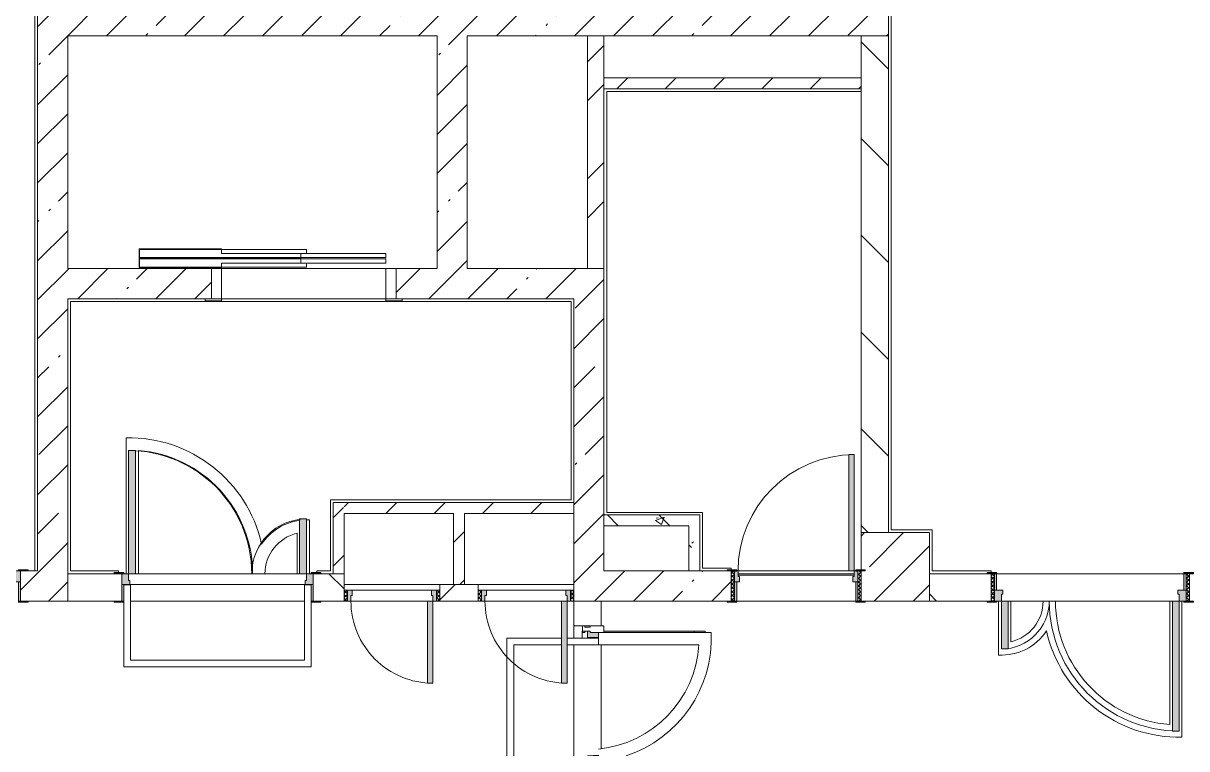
# Model space of a CAD drawing. Header units: millimetres. Extents: x -8624 to 194831, y -8553 to 29000.
# Drawn here: x 94475 to 102980, y 12321 to 17623 of the extents above; entities that cross this region are included whole.
import ezdxf

# ---------------------------------------------------------------- set-up
doc = ezdxf.new("R2010")
doc.units = ezdxf.units.MM
for name, color, linetype, lineweight, true_color in [('A-DETL-GENF-3', 7, 'Continuous', 5, 0xaaaaaa), ('A-DETL-GENF-4', 7, 'Continuous', 5, 0xe2e2e2), ('A-DOOR-1', 7, 'Continuous', 5, 0xaaaaaa), ('A-DOOR-2', 7, 'Continuous', 5, 0xe2e2e2), ('A-DOOR-FRAM-1', 7, 'Continuous', 5, 0xe2e2e2), ('A-DOOR-FRAM-2', 7, 'Continuous', 5, 0xaaaaaa), ('A-FLOR-2', 7, 'Continuous', 5, 0xaaaaaa), ('I-WALL-3', 7, 'Continuous', 5, 0x787878)]:
    doc.layers.add(name, color=color, linetype=linetype, lineweight=lineweight, true_color=true_color)
for name, color, linetype, lineweight in [('A-GLAZ-CWMG', 7, 'Continuous', 5), ('A-WALL-2', 7, 'Continuous', 9), ('I-WALL', 7, 'Continuous', 5), ('S-COLS', 7, 'Continuous', 5)]:
    doc.layers.add(name, color=color, linetype=linetype, lineweight=lineweight)
pattern_1 = [(45, (0, 0), (-285.1231, 285.1231), []), (45, (285.12, 0), (-285.1231, 285.1231), [504.031, -100.806, 16.764, -84.042])]
pattern_2 = [(45, (0, 0), (-427.6843, 427.6843), []), (45, (285.1, 0), (-427.6843, 427.6843), [])]
pattern_3 = [(135, (0, 0), (-353.5534, -353.5534), [])]
pattern_4 = [(45, (0, 0), (-176.7767, 176.7767), [])]
pattern_5 = [(135, (0, 0), (-377.1708, -377.1708), [533.4, -88.9, 17.78, -88.9]), (135, (0, 376.94), (-377.1708, -377.1708), []), (50, (0, 0), (637.6445, -55.7866), [66.675, -733.425]), (355, (0, 0), (-123.3494, 668.699), [53.34, -586.74]), (100.451, (53.14, -4.65), (514.299, 612.908), [56.665, -623.315]), (46.184, (0, 177.8), (948.7764, -147.1497), [100.012, -1100.137]), (96.636, (79.1, 165.5), (830.909, 865.997), [84.998, -934.973]), (351.184, (0, 177.8), (830.918, 865.988), [80.01, -880.11]), (21, (88.9, 133.35), (530.6506, -357.9283), [66.675, -733.425]), (326, (88.9, 133.35), (216.308, 644.6585), [53.34, -586.74]), (71.451, (133.1, 103.5), (746.9596, 286.7243), [56.665, -623.315]), (37.5, (0, 0), (10.81053, 295.9426), [16.764, -562.864, 16.764, -578.866, -588.962]), (37.5, (0, 0), (10.81053, 295.9426), [-1175.258, 16.764, -572.198]), (7.5, (0, 0), (233.8692, 350.6318), [16.764, -322.834, 16.764, -549.529, -224.472]), (7.5, (0, 0), (233.8692, 350.6318), [-905.891, 16.764, -207.708]), (327.5, (-198.25, 0), (474.5678, -20.0513), [16.764, -205.486, 16.764, -676.656, -920.115]), (327.5, (-198.25, 0), (474.5678, -20.0513), [-915.67, 16.764, -903.351]), (317.5, (-287.15, 0), (518.4522, 88.9934), [16.764, -272.161, 16.764, -443.738, -653.415]), (317.5, (-287.15, 0), (518.4522, 88.9934), [-749.427, 16.764, -636.651])]
pattern_6 = [(135, (1951.41, 124.685), (-14.14214, -14.14214), []), (225, (1951.41, 124.685), (14.14214, -14.14214), [])]
pattern_7 = [(45, (-171.384, 124.685), (-14.1421, 14.1421), []), (135, (-171.384, 124.685), (-14.1421, -14.1421), [])]

# ---------------------------------------------------------------- blocks, each defined once
blk = doc.blocks.new('110_Дверь_СКБ_2Ст - Д-1_л_Лестничная клетка EIS60 2-32142534-3_1_1_птичка копия 1')
at = {"layer": 'A-DOOR-2'}
for points in [[(612.5, 110), (662.5, 110), (662.5, 1010), (612.5, 1010), (612.5, 997.4)], [(-587.5, 110), (-587.5, 510), (-637.5, 510), (-637.5, 110)], [(712.5, -110), (712.5, 30), (697.5, 30), (697.5, -110)]]:
    blk.add_hatch(color=256, dxfattribs=at).paths.add_polyline_path(points)
h = blk.add_hatch(color=256, dxfattribs=at)
h.paths.add_polyline_path([(652.5, 30), (712.5, 30), (712.5, 110), (662.5, 110), (662.5, 60), (652.5, 60)])
h.paths.add_polyline_path([(-687.5, 30), (-627.5, 30), (-627.5, 60), (-637.5, 60), (-637.5, 110), (-687.5, 110)])
at = {"layer": 'A-DOOR-FRAM-1'}
for points in [[(-672.5, 110), (-672.5, 118), (-742.5, 118), (-742.5, 110)], [(767.5, 110), (767.5, 118), (697.5, 118), (697.5, 110)], [(-672.5, -110), (-672.5, 30), (-687.5, 30), (-687.5, -110)], [(-672.5, -118), (-672.5, -110), (-742.5, -110), (-742.5, -118)], [(767.5, -118), (767.5, -110), (697.5, -110), (697.5, -118)]]:
    blk.add_hatch(color=256, dxfattribs=at).paths.add_polyline_path(points)
at = {"layer": 'A-DOOR-1'}
for p, q in [((662.5, 1010), (612.5, 1010)), ((612.5, 1010), (612.5, 110)), ((662.5, 110), (662.5, 1010)), ((-637.5, 510), (-637.5, 110)), ((-587.5, 510), (-637.5, 510)), ((-587.5, 110), (-587.5, 510)), ((-637.5, 110), (-587.5, 110)), ((612.5, 110), (662.5, 110))]:
    blk.add_line(p, q, dxfattribs=at)
for centre, radius, start, end in [((662.5, 110), 900, 90, 180), ((-637.5, 110), 400, 360, 90)]:
    blk.add_arc(centre, radius, start, end, dxfattribs=at)
at = {"layer": 'A-DOOR-FRAM-2'}
for p, q in [((-672.5, 118), (-742.5, 118)), ((-742.5, 118), (-742.5, 110)), ((-742.5, 110), (-672.5, 110)), ((-637.5, 110), (-687.5, 110)), ((-687.5, 110), (-687.5, 30)), ((-672.5, 110), (-672.5, 118)), ((-637.5, 60), (-637.5, 110)), ((662.5, 110), (662.5, 60)), ((712.5, 110), (662.5, 110)), ((767.5, 118), (697.5, 118)), ((697.5, 118), (697.5, 110)), ((697.5, 110), (767.5, 110)), ((712.5, 30), (712.5, 110)), ((767.5, 110), (767.5, 118)), ((-687.5, 30), (-627.5, 30)), ((-672.5, 30), (-687.5, 30)), ((-687.5, 30), (-687.5, -110)), ((-672.5, -110), (-672.5, 30)), ((-627.5, 60), (-637.5, 60)), ((-627.5, 30), (-627.5, 60)), ((662.5, 60), (652.5, 60)), ((652.5, 60), (652.5, 30)), ((652.5, 30), (712.5, 30)), ((712.5, 30), (697.5, 30)), ((697.5, 30), (697.5, -110)), ((712.5, -110), (712.5, 30)), ((-672.5, -110), (-742.5, -110)), ((-742.5, -110), (-742.5, -118)), ((-742.5, -118), (-672.5, -118)), ((-687.5, -110), (-672.5, -110)), ((-672.5, -118), (-672.5, -110)), ((697.5, -110), (712.5, -110)), ((767.5, -110), (697.5, -110)), ((697.5, -110), (697.5, -118)), ((697.5, -118), (767.5, -118)), ((767.5, -118), (767.5, -110))]:
    blk.add_line(p, q, dxfattribs=at)
blk = doc.blocks.new('110_Дверь_СКБ_2Ст - Д-3а 1450x2100h_Лестничная клетка из коридора-32352288-3_1_1_птичка копия 1')
at = {"layer": 'A-DOOR-2'}
for points in [[(-587.5, 100), (-587.5, 1000), (-637.5, 1000), (-637.5, 100)], [(662.5, 100), (662.5, 500), (612.5, 500), (612.5, 100)], [(712.5, -100), (712.5, 20), (697.5, 20), (697.5, -100)]]:
    blk.add_hatch(color=256, dxfattribs=at).paths.add_polyline_path(points)
h = blk.add_hatch(color=256, dxfattribs=at)
h.paths.add_polyline_path([(652.5, 20), (712.5, 20), (712.5, 100), (662.5, 100), (662.5, 50), (652.5, 50)])
h.paths.add_polyline_path([(-687.5, 20), (-627.5, 20), (-627.5, 50), (-637.5, 50), (-637.5, 100), (-687.5, 100)])
at = {"layer": 'A-DOOR-FRAM-1'}
for points in [[(-672.5, 100), (-672.5, 108), (-742.5, 108), (-742.5, 100)], [(767.5, 100), (767.5, 108), (697.5, 108), (697.5, 100)], [(-672.5, -100), (-672.5, 20), (-687.5, 20), (-687.5, -100)], [(-672.5, -108), (-672.5, -100), (-742.5, -100), (-742.5, -108)], [(767.5, -108), (767.5, -100), (697.5, -100), (697.5, -108)]]:
    blk.add_hatch(color=256, dxfattribs=at).paths.add_polyline_path(points)
at = {"layer": 'A-DOOR-1'}
for p, q in [((-637.5, 1000), (-637.5, 100)), ((-587.5, 1000), (-637.5, 1000)), ((-587.5, 100), (-587.5, 1000)), ((662.5, 500), (612.5, 500)), ((612.5, 500), (612.5, 100)), ((662.5, 100), (662.5, 500)), ((-637.5, 100), (-587.5, 100)), ((612.5, 100), (662.5, 100))]:
    blk.add_line(p, q, dxfattribs=at)
for centre, radius, start, end in [((-637.5, 100), 900, 0, 90), ((662.5, 100), 400, 90, 180)]:
    blk.add_arc(centre, radius, start, end, dxfattribs=at)
at = {"layer": 'A-DOOR-FRAM-2'}
for p, q in [((-672.5, 108), (-742.5, 108)), ((-742.5, 108), (-742.5, 100)), ((-742.5, 100), (-672.5, 100)), ((-637.5, 100), (-687.5, 100)), ((-687.5, 100), (-687.5, 20)), ((-672.5, 100), (-672.5, 108)), ((-637.5, 50), (-637.5, 100)), ((662.5, 100), (662.5, 50)), ((712.5, 100), (662.5, 100)), ((767.5, 108), (697.5, 108)), ((697.5, 108), (697.5, 100)), ((697.5, 100), (767.5, 100)), ((712.5, 20), (712.5, 100)), ((767.5, 100), (767.5, 108)), ((-687.5, 20), (-627.5, 20)), ((-672.5, 20), (-687.5, 20)), ((-687.5, 20), (-687.5, -100)), ((-672.5, -100), (-672.5, 20)), ((-627.5, 50), (-637.5, 50)), ((-627.5, 20), (-627.5, 50)), ((662.5, 50), (652.5, 50)), ((652.5, 50), (652.5, 20)), ((652.5, 20), (712.5, 20)), ((712.5, 20), (697.5, 20)), ((697.5, 20), (697.5, -100)), ((712.5, -100), (712.5, 20)), ((-672.5, -100), (-742.5, -100)), ((-742.5, -100), (-742.5, -108)), ((-742.5, -108), (-672.5, -108)), ((-687.5, -100), (-672.5, -100)), ((-672.5, -108), (-672.5, -100)), ((697.5, -100), (712.5, -100)), ((767.5, -100), (697.5, -100)), ((697.5, -100), (697.5, -108)), ((697.5, -108), (767.5, -108)), ((767.5, -108), (767.5, -100))]:
    blk.add_line(p, q, dxfattribs=at)
blk = doc.blocks.new('110_Дверь_СКБ_1Ст_Внутренняя1 - Д-8_п_ 950x2100h_охрана 2-32352576-3_1_1_птичка копия 1')
at = {"layer": 'A-DOOR-1'}
h = blk.add_hatch(dxfattribs=at)
h.set_pattern_fill('FP_45', color=256, style=0, pattern_type=2)
h.set_pattern_definition([(135, (1826.41, 174.685), (-14.14214, -14.14214), []), (225, (1826.41, 174.685), (14.14214, -14.14214), [])])
h.paths.add_polyline_path([(487.5, -110), (487.5, 110), (462.5, 110), (462.5, -110)])
at = {"layer": 'A-DOOR-2'}
h = blk.add_hatch(color=256, dxfattribs=at)
h.paths.add_polyline_path([(462.5, 30), (462.5, 110), (437.5, 110), (437.5, 70), (427.5, 70), (427.5, 30)])
h.paths.add_polyline_path([(-402.5, 30), (-402.5, 70), (-412.5, 70), (-412.5, 110), (-437.5, 110), (-437.5, 30)])
at = {"layer": 'A-DOOR-FRAM-1'}
for points in [[(397.5, 110), (437.5, 110), (437.5, 960), (397.5, 960), (397.5, 453.2)], [(-422.5, 110), (-422.5, 118), (-492.5, 118), (-492.5, 110)], [(517.5, 110), (517.5, 118), (447.5, 118), (447.5, 110)], [(-422.5, -110), (-422.5, 30), (-437.5, 30), (-437.5, -110)], [(462.5, -110), (462.5, 30), (447.5, 30), (447.5, -110)], [(-422.5, -118), (-422.5, -110), (-492.5, -110), (-492.5, -118)], [(517.5, -118), (517.5, -110), (447.5, -110), (447.5, -118)]]:
    blk.add_hatch(color=256, dxfattribs=at).paths.add_polyline_path(points)
at = {"layer": 'A-DOOR-FRAM-2'}
h = blk.add_hatch(dxfattribs=at)
h.set_pattern_fill('FP_46', color=256, style=0, pattern_type=2)
h.set_pattern_definition([(45, (-296.384, 174.685), (-14.1421, 14.1421), []), (135, (-296.384, 174.685), (-14.1421, -14.1421), [])])
h.paths.add_polyline_path([(-437.5, -110), (-437.5, 110), (-462.5, 110), (-462.5, -110)])
at = {"layer": 'A-DOOR-1'}
for p, q in [((437.5, 960), (397.5, 960)), ((397.5, 960), (397.5, 110)), ((437.5, 110), (437.5, 960)), ((397.5, 110), (437.5, 110))]:
    blk.add_line(p, q, dxfattribs=at)
blk.add_arc((437.5, 110), 850, 90, 180, dxfattribs=at)
at = {"layer": 'A-DOOR-FRAM-2'}
for p, q in [((-422.5, 118), (-492.5, 118)), ((-492.5, 118), (-492.5, 110)), ((-492.5, 110), (-422.5, 110)), ((-437.5, 110), (-462.5, 110)), ((-462.5, 110), (-462.5, -110)), ((-412.5, 110), (-437.5, 110)), ((-437.5, 110), (-437.5, 30)), ((-437.5, -110), (-437.5, 110)), ((-422.5, 110), (-437.5, 110)), ((-437.5, 110), (-437.5, 109)), ((-437.5, 109), (-422.5, 109)), ((-422.5, 110), (-422.5, 118)), ((-422.5, 109), (-422.5, 110)), ((-412.5, 70), (-412.5, 110)), ((437.5, 110), (437.5, 70)), ((462.5, 110), (437.5, 110)), ((517.5, 118), (447.5, 118)), ((447.5, 118), (447.5, 110)), ((462.5, 110), (447.5, 110)), ((447.5, 110), (447.5, 109)), ((447.5, 110), (517.5, 110)), ((447.5, 109), (462.5, 109)), ((462.5, 30), (462.5, 110)), ((487.5, 110), (462.5, 110)), ((462.5, 110), (462.5, -110)), ((462.5, 109), (462.5, 110)), ((487.5, -110), (487.5, 110)), ((517.5, 110), (517.5, 118)), ((-437.5, 30), (-402.5, 30)), ((-422.5, 30), (-437.5, 30)), ((-437.5, 30), (-437.5, -110)), ((-422.5, -110), (-422.5, 30)), ((-402.5, 70), (-412.5, 70)), ((-402.5, 30), (-402.5, 70)), ((437.5, 70), (427.5, 70)), ((427.5, 70), (427.5, 30)), ((427.5, 30), (462.5, 30)), ((462.5, 30), (447.5, 30)), ((447.5, 30), (447.5, -110)), ((462.5, -110), (462.5, 30)), ((-422.5, -110), (-492.5, -110)), ((-492.5, -110), (-492.5, -118)), ((-492.5, -118), (-422.5, -118)), ((-462.5, -110), (-437.5, -110)), ((-437.5, -110), (-422.5, -110)), ((-422.5, -118), (-422.5, -110)), ((447.5, -110), (462.5, -110)), ((517.5, -110), (447.5, -110)), ((447.5, -110), (447.5, -118)), ((447.5, -118), (517.5, -118)), ((462.5, -110), (487.5, -110)), ((517.5, -118), (517.5, -110))]:
    blk.add_line(p, q, dxfattribs=at)
blk = doc.blocks.new('110_Дверь_СКБ_2Ст - Д-6_л__ ДОО_Дв_1450x2100h_Дверь из раздевальной в коридор-32357677-3_1_1_птичка копия 1')
at = {"layer": 'A-DOOR-1'}
h = blk.add_hatch(dxfattribs=at)
h.set_pattern_fill('FP_60', color=256, style=0, pattern_type=2)
h.set_pattern_definition([(135, (1576.41, 164.685), (-14.14214, -14.14214), []), (225, (1576.41, 164.685), (14.14214, -14.14214), [])])
h.paths.add_polyline_path([(737.5, 100), (712.5, 100), (712.5, -100), (737.5, -100), (737.5, 81.1)])
at = {"layer": 'A-DOOR-2'}
for points in [[(-587.5, 1050), (-637.5, 1050), (-637.5, 100), (-587.5, 100), (-587.5, 625.3)], [(612.5, 450), (612.5, 100), (662.5, 100), (662.5, 450)]]:
    blk.add_hatch(color=256, dxfattribs=at).paths.add_polyline_path(points)
h = blk.add_hatch(color=256, dxfattribs=at)
h.paths.add_polyline_path([(712.5, 100), (662.5, 100), (662.5, 50), (652.5, 50), (652.5, 20), (712.5, 20), (712.5, 81.1)])
h.paths.add_polyline_path([(-687.5, 100), (-687.5, 20), (-627.5, 20), (-627.5, 50), (-637.5, 50), (-637.5, 100)])
at = {"layer": 'A-DOOR-FRAM-1'}
for points in [[(-742.5, 108), (-742.5, 100), (-672.5, 100), (-672.5, 108)], [(697.5, 108), (697.5, 100), (767.5, 100), (767.5, 108)], [(-672.5, 20), (-687.5, 20), (-687.5, -100), (-672.5, -100)], [(712.5, 20), (697.5, 20), (697.5, -100), (712.5, -100)], [(-672.5, -100), (-742.5, -100), (-742.5, -108), (-672.5, -108)], [(697.5, -100), (697.5, -108), (767.5, -108), (767.5, -100)]]:
    blk.add_hatch(color=256, dxfattribs=at).paths.add_polyline_path(points)
at = {"layer": 'A-DOOR-FRAM-2'}
h = blk.add_hatch(dxfattribs=at)
h.set_pattern_fill('FP_61', color=256, style=0, pattern_type=2)
h.set_pattern_definition([(45, (-546.384, 164.685), (-14.1421, 14.1421), []), (135, (-546.384, 164.685), (-14.1421, -14.1421), [])])
h.paths.add_polyline_path([(-712.5, 100), (-712.5, -100), (-687.5, -100), (-687.5, 100)])
at = {"layer": 'A-DOOR-1'}
for p, q in [((-637.5, 1050), (-637.5, 100)), ((-587.5, 1050), (-637.5, 1050)), ((-587.5, 100), (-587.5, 1050)), ((662.5, 450), (612.5, 450)), ((612.5, 450), (612.5, 100)), ((662.5, 100), (662.5, 450)), ((-637.5, 100), (-587.5, 100)), ((612.5, 100), (662.5, 100))]:
    blk.add_line(p, q, dxfattribs=at)
for centre, radius, start, end in [((-637.5, 100), 950, 0, 90), ((662.5, 100), 350, 90, 180)]:
    blk.add_arc(centre, radius, start, end, dxfattribs=at)
at = {"layer": 'A-DOOR-FRAM-2'}
for p, q in [((-672.5, 108), (-742.5, 108)), ((-742.5, 108), (-742.5, 100)), ((-742.5, 100), (-672.5, 100)), ((-687.5, 100), (-712.5, 100)), ((-712.5, 100), (-712.5, -100)), ((-637.5, 100), (-687.5, 100)), ((-687.5, 100), (-687.5, 20)), ((-687.5, -100), (-687.5, 100)), ((-672.5, 100), (-672.5, 108)), ((-637.5, 50), (-637.5, 100)), ((662.5, 100), (662.5, 50)), ((712.5, 100), (662.5, 100)), ((767.5, 108), (697.5, 108)), ((697.5, 108), (697.5, 100)), ((697.5, 100), (767.5, 100)), ((712.5, 20), (712.5, 100)), ((737.5, 100), (712.5, 100)), ((712.5, 100), (712.5, -100)), ((737.5, -100), (737.5, 100)), ((767.5, 100), (767.5, 108)), ((-687.5, 20), (-627.5, 20)), ((-672.5, 20), (-687.5, 20)), ((-687.5, 20), (-687.5, -100)), ((-672.5, -100), (-672.5, 20)), ((-627.5, 50), (-637.5, 50)), ((-627.5, 20), (-627.5, 50)), ((662.5, 50), (652.5, 50)), ((652.5, 50), (652.5, 20)), ((652.5, 20), (712.5, 20)), ((712.5, 20), (697.5, 20)), ((697.5, 20), (697.5, -100)), ((712.5, -100), (712.5, 20)), ((-672.5, -100), (-742.5, -100)), ((-742.5, -100), (-742.5, -108)), ((-742.5, -108), (-672.5, -108)), ((-712.5, -100), (-687.5, -100)), ((-687.5, -100), (-672.5, -100)), ((-672.5, -108), (-672.5, -100)), ((697.5, -100), (712.5, -100)), ((767.5, -100), (697.5, -100)), ((697.5, -100), (697.5, -108)), ((697.5, -108), (767.5, -108)), ((712.5, -100), (737.5, -100)), ((767.5, -108), (767.5, -100))]:
    blk.add_line(p, q, dxfattribs=at)
blk = doc.blocks.new('110_Дверь_СКБ_1Ст - д-18 700x2100h_Технический шкаф ЭОМ и СС-V83-3_1_1_птичка копия 1')
at = {"layer": 'A-DOOR-1'}
h = blk.add_hatch(dxfattribs=at)
h.set_pattern_fill('FP_72', color=256, style=0, pattern_type=2)
h.set_pattern_definition(pattern_6)
h.paths.add_polyline_path([(362.5, 60), (337.5, 60), (337.5, -20), (362.5, -20), (362.5, 41.1)])
at = {"layer": 'A-DOOR-2'}
h = blk.add_hatch(color=256, dxfattribs=at)
h.paths.add_polyline_path([(337.5, 60), (312.5, 60), (312.5, 20), (302.5, 20), (302.5, -20), (337.5, -20), (337.5, 41.1)])
h.paths.add_polyline_path([(-287.5, 60), (-312.5, 60), (-312.5, -20), (-277.5, -20), (-277.5, 20), (-287.5, 20), (-287.5, 41.1)])
at = {"layer": 'A-DOOR-FRAM-1'}
blk.add_hatch(color=256, dxfattribs=at).paths.add_polyline_path([(-247.5, 660), (-287.5, 660), (-287.5, 60), (-247.5, 60), (-247.5, 585.3)])
at = {"layer": 'A-DOOR-FRAM-2'}
h = blk.add_hatch(dxfattribs=at)
h.set_pattern_fill('FP_73', color=256, style=0, pattern_type=2)
h.set_pattern_definition(pattern_7)
h.paths.add_polyline_path([(-312.5, 60), (-337.5, 60), (-337.5, -20), (-312.5, -20), (-312.5, 41.1)])
at = {"layer": 'A-DOOR-1'}
for p, q in [((-287.5, 660), (-287.5, 60)), ((-247.5, 660), (-287.5, 660)), ((-247.5, 60), (-247.5, 660)), ((-287.5, 60), (-247.5, 60))]:
    blk.add_line(p, q, dxfattribs=at)
blk.add_arc((-287.5, 60), 600, 360, 90, dxfattribs=at)
at = {"layer": 'A-DOOR-FRAM-2'}
for p, q in [((-312.5, 60), (-337.5, 60)), ((-337.5, 60), (-337.5, -20)), ((-287.5, 60), (-312.5, 60)), ((-312.5, 60), (-312.5, -20)), ((-312.5, -20), (-312.5, 60)), ((-287.5, 20), (-287.5, 60)), ((-277.5, 20), (-287.5, 20)), ((-277.5, -20), (-277.5, 20)), ((-247.5, 60), (312.5, 60)), ((312.5, 20), (302.5, 20)), ((302.5, 20), (302.5, -20)), ((312.5, 60), (312.5, 20)), ((337.5, 60), (312.5, 60)), ((337.5, -20), (337.5, 60)), ((362.5, 60), (337.5, 60)), ((337.5, 60), (337.5, -20)), ((362.5, -20), (362.5, 60)), ((-337.5, -20), (-312.5, -20)), ((-312.5, -20), (-277.5, -20)), ((302.5, -20), (-277.5, -20)), ((302.5, -20), (337.5, -20)), ((337.5, -20), (362.5, -20))]:
    blk.add_line(p, q, dxfattribs=at)
blk = doc.blocks.new('110_Дверь_СКБ_1Ст - д-18 700x2100h_Технический шкаф ЭОМ и СС-V84-3_1_1_птичка копия 1')
at = {"layer": 'A-DOOR-1'}
h = blk.add_hatch(dxfattribs=at)
h.set_pattern_fill('FP_72', color=256, style=0, pattern_type=2)
h.set_pattern_definition(pattern_6)
h.paths.add_polyline_path([(362.5, 60), (337.5, 60), (337.5, -20), (362.5, -20), (362.5, 41.1)])
at = {"layer": 'A-DOOR-2'}
h = blk.add_hatch(color=256, dxfattribs=at)
h.paths.add_polyline_path([(-287.5, 60), (-312.5, 60), (-312.5, -20), (-277.5, -20), (-277.5, 20), (-287.5, 20), (-287.5, 41.1)])
h.paths.add_polyline_path([(337.5, 60), (312.5, 60), (312.5, 20), (302.5, 20), (302.5, -20), (337.5, -20), (337.5, 41.1)])
at = {"layer": 'A-DOOR-FRAM-1'}
blk.add_hatch(color=256, dxfattribs=at).paths.add_polyline_path([(-247.5, 660), (-287.5, 660), (-287.5, 60), (-247.5, 60)])
at = {"layer": 'A-DOOR-FRAM-2'}
h = blk.add_hatch(dxfattribs=at)
h.set_pattern_fill('FP_73', color=256, style=0, pattern_type=2)
h.set_pattern_definition(pattern_7)
h.paths.add_polyline_path([(-312.5, 60), (-337.5, 60), (-337.5, -20), (-312.5, -20), (-312.5, 41.1)])
at = {"layer": 'A-DOOR-1'}
for p, q in [((-287.5, 660), (-287.5, 60)), ((-247.5, 660), (-287.5, 660)), ((-247.5, 60), (-247.5, 660)), ((-287.5, 60), (-247.5, 60))]:
    blk.add_line(p, q, dxfattribs=at)
blk.add_arc((-287.5, 60), 600, 360, 90, dxfattribs=at)
at = {"layer": 'A-DOOR-FRAM-2'}
for p, q in [((-312.5, 60), (-337.5, 60)), ((-337.5, 60), (-337.5, -20)), ((-287.5, 60), (-312.5, 60)), ((-312.5, 60), (-312.5, -20)), ((-312.5, -20), (-312.5, 60)), ((-287.5, 20), (-287.5, 60)), ((-277.5, 20), (-287.5, 20)), ((-277.5, -20), (-277.5, 20)), ((-247.5, 60), (312.5, 60)), ((312.5, 20), (302.5, 20)), ((302.5, 20), (302.5, -20)), ((312.5, 60), (312.5, 20)), ((337.5, 60), (312.5, 60)), ((337.5, -20), (337.5, 60)), ((362.5, 60), (337.5, 60)), ((337.5, 60), (337.5, -20)), ((362.5, -20), (362.5, 60)), ((-337.5, -20), (-312.5, -20)), ((-312.5, -20), (-277.5, -20)), ((302.5, -20), (-277.5, -20)), ((302.5, -20), (337.5, -20)), ((337.5, -20), (362.5, -20))]:
    blk.add_line(p, q, dxfattribs=at)
blk = doc.blocks.new('BSC_Колонна _Прямоугольная - 500х500-17857564-3_1_1_птичка копия 1')
at = {"layer": 'S-COLS'}
h = blk.add_hatch(dxfattribs=at)
h.set_pattern_fill('FP_102', color=256, style=0, pattern_type=2)
h.set_pattern_definition([(45, (-100850, -13650), (-285.1231, 285.1231), []), (45, (-100564.88, -13650), (-285.1231, 285.1231), [504.031, -100.806, 16.764, -84.042])])
h.paths.add_polyline_path([(-250, -250), (250, -250), (250, 250), (-250, 250), (-250, -22), (-220, -22), (-220, -30), (-250, -30), (-250, -231.1)])
for p, q in [((250, 250), (-250, 250)), ((-250, 250), (-250, -22)), ((250, -250), (250, 250)), ((-220, -250), (250, -250))]:
    blk.add_line(p, q, dxfattribs=at)
blk = doc.blocks.new('DOR_Дверь лифта - 1350х2050h-19118285-3_1_1_птичка копия 1')
at = {"layer": 'A-DOOR-1'}
for p, q in [((-600, 125), (-720, 125)), ((-720, 125), (-720, 110)), ((-720, 110), (-600, 110)), ((-675, 110), (-675, -110)), ((-600, 110), (-675, 110)), ((-600, 110), (-600, 125)), ((600, 110), (-600, 110)), ((-600, 110), (-600, -110)), ((720, 125), (600, 125)), ((600, 125), (600, 110)), ((600, -110), (600, 110)), ((675, 110), (600, 110)), ((600, 110), (720, 110)), ((675, -110), (675, 110)), ((720, 110), (720, 125)), ((-675, -110), (-600, -110)), ((-600, -110), (600, -110)), ((-600, -150), (-600, -180)), ((20, -150), (-600, -150)), ((-20, -120), (-20, -150)), ((600, -120), (-20, -120)), ((-20, -150), (600, -150)), ((20, -180), (20, -150)), ((600, -110), (675, -110)), ((600, -150), (600, -120)), ((-600, -180), (20, -180)), ((-600, -190), (-600, -220)), ((20, -190), (-600, -190)), ((-600, -220), (20, -220)), ((-20, -220), (-20, -250)), ((600, -220), (-20, -220)), ((-20, -250), (600, -250)), ((20, -220), (20, -190)), ((600, -250), (600, -220))]:
    blk.add_line(p, q, dxfattribs=at)
at = {"layer": 'A-DOOR-FRAM-2'}
for p, q in [((600, -117), (600, -120)), ((1203, -117), (600, -117)), ((600, -120), (1200, -120)), ((1200, -120), (1200, -180)), ((1203, -183), (1203, -117)), ((1200, -180), (20, -180)), ((20, -180), (20, -183)), ((20, -183), (1203, -183)), ((1203, -187), (20, -187)), ((20, -187), (20, -190)), ((20, -190), (1200, -190)), ((600, -250), (600, -253)), ((1200, -250), (600, -250)), ((600, -253), (1203, -253)), ((1200, -190), (1200, -250)), ((1203, -253), (1203, -187))]:
    blk.add_line(p, q, dxfattribs=at)
blk = doc.blocks.new('Дверь_Витражная_остекление_ - ВВ-7 остекление-32356329-3_1_1_птичка копия 1')
at = {"layer": 'A-DETL-GENF-4'}
blk.add_hatch(color=256, dxfattribs=at).paths.add_polyline_path([(-860, -96), (-815, -96), (-815, -20), (-860, -20)])
h = blk.add_hatch(color=256, dxfattribs=at)
h.paths.add_polyline_path([(865, -100), (900, -100), (900, -40), (910, -40), (910, -20), (865, -20), (865, -40)])
h.paths.add_polyline_path([(900, -833.5), (900, -880), (910, -880), (910, -140), (900, -140)])
at = {"layer": 'A-DETL-GENF-3'}
for p, q in [((-815, -20), (-860, -20)), ((-860, -96), (-860, -20)), ((-815, -20), (-860, -20)), ((-860, -20), (-860, -96)), ((865, -100), (865, -20)), ((865, -20), (865, -100)), ((910, -880), (910, -140)), ((910, -880), (910, -140)), ((910, -800), (900, -800)), ((910, -880), (900, -880)), ((900, -880), (910, -880))]:
    blk.add_line(p, q, dxfattribs=at)
at = {"layer": 'A-DOOR-1'}
for p, q in [((-910, 20), (-860, 20)), ((-910, -20), (-910, 20)), ((-860, 20), (-860, -20)), ((860, 20), (910, 20)), ((860, -20), (860, 20)), ((910, 20), (910, -20)), ((-860, -20), (-910, -20)), ((-860, -96), (-860, -20)), ((910, -20), (860, -20))]:
    blk.add_line(p, q, dxfattribs=at)
for centre, start, end in [((-860, -20), 354.58147, 0), ((860, -20), 180, 185.41853)]:
    blk.add_arc(centre, 860, start, end, dxfattribs=at)
blk = doc.blocks.new('Прямоугольный импост - Импост структурный с накладкой - 160мм Темный-32348142-3_1_1_птичка копия 1')
at = {"layer": 'A-GLAZ-CWMG'}
for p, q in [((0, 17), (-50, 17)), ((-50, 17), (-50, 0)), ((-50, 0), (-40, 0)), ((-40, 0), (-40, -40)), ((-10, -40), (-10, 0)), ((-10, 0), (0, 0)), ((0, 0), (0, 17)), ((-40, -40), (-50, -40)), ((-50, -40), (-50, -140)), ((0, -40), (-10, -40)), ((0, -140), (0, -40)), ((-50, -140), (0, -140))]:
    blk.add_line(p, q, dxfattribs=at)

msp = doc.modelspace()

# ---------------------------------------------------------------- hatches: boundary and pattern name
at = {"layer": 'I-WALL'}
h = msp.add_hatch(dxfattribs=at)
h.set_pattern_fill('FP_23', color=256, style=0, pattern_type=2)
h.set_pattern_definition(pattern_1)
h.paths.add_polyline_path([(100580, 17530), (100800, 17530), (100800, 21400), (100580, 21400), (100580, 17750)])
h = msp.add_hatch(dxfattribs=at)
h.set_pattern_fill('FP_23', color=256, style=0, pattern_type=2)
h.set_pattern_definition(pattern_1)
h.paths.add_polyline_path([(94800, 13620), (94800, 17750), (94580, 17750), (94580, 13620)])
h = msp.add_hatch(dxfattribs=at)
h.set_pattern_fill('FP_23', color=256, style=0, pattern_type=2)
h.set_pattern_definition(pattern_1)
h.paths.add_polyline_path([(97500, 17530), (100580, 17530), (100580, 17750), (94800, 17750), (94800, 17530), (96814.9, 17530)])
h = msp.add_hatch(dxfattribs=at)
h.set_pattern_fill('FP_23', color=256, style=0, pattern_type=2)
h.set_pattern_definition(pattern_1)
h.paths.add_polyline_path([(97500, 15830), (97720, 15830), (97720, 17530), (97500, 17530), (97500, 16684.4)])
h = msp.add_hatch(dxfattribs=at)
h.set_pattern_fill('FP_53', color=256, style=0, pattern_type=2)
h.set_pattern_definition(pattern_2)
h.paths.add_polyline_path([(98600, 15830), (98720, 15830), (98720, 17530), (98600, 17530)])
h = msp.add_hatch(dxfattribs=at)
h.set_pattern_fill('FP_26', color=256, style=0, pattern_type=2)
h.set_pattern_definition(pattern_3)
h.paths.add_polyline_path([(100600, 13900), (100800, 13900), (100800, 17530), (100600, 17530), (100600, 13963.2)])
h = msp.add_hatch(dxfattribs=at)
h.set_pattern_fill('FP_28', color=256, style=0, pattern_type=2)
h.set_pattern_definition(pattern_4)
h.paths.add_polyline_path([(100600, 17142.8), (100600, 17222.8), (98720, 17222.8), (98720, 17142.8), (100379.1, 17142.8)])
h = msp.add_hatch(dxfattribs=at)
h.set_pattern_fill('FP_23', color=256, style=0, pattern_type=2)
h.set_pattern_definition(pattern_1)
h.paths.add_polyline_path([(97200, 15610), (98500, 15610), (98500, 15830), (97200, 15830)])
h.paths.add_polyline_path([(95032.8, 15610), (95850, 15610), (95850, 15830), (94800, 15830), (94800, 15610)])
h = msp.add_hatch(dxfattribs=at)
h.set_pattern_fill('FP_23', color=256, style=0, pattern_type=2)
h.set_pattern_definition(pattern_1)
h.paths.add_polyline_path([(98500, 13620), (98720, 13620), (98720, 15830), (98500, 15830), (98500, 14040)])
h = msp.add_hatch(dxfattribs=at)
h.set_pattern_fill('FP_28', color=256, style=0, pattern_type=2)
h.set_pattern_definition(pattern_4)
h.paths.add_polyline_path([(96814.9, 13600), (96820, 13600), (96814.9, 14120), (96740, 14120), (96740, 13600)])
h = msp.add_hatch(dxfattribs=at)
h.set_pattern_fill('FP_28', color=256, style=0, pattern_type=2)
h.set_pattern_definition(pattern_4)
h.paths.add_polyline_path([(98500, 14040), (98500, 14120), (96820, 14120), (96820, 14040), (97705.9, 14040)])
h = msp.add_hatch(dxfattribs=at)
h.set_pattern_fill('FP_28', color=256, style=0, pattern_type=2)
h.set_pattern_definition(pattern_4)
h.paths.add_polyline_path([(97700, 13520), (97700, 14040), (97620, 14040), (97620, 13520)])
h = msp.add_hatch(dxfattribs=at)
h.set_pattern_fill('FP_23', color=256, style=0, pattern_type=2)
h.set_pattern_definition(pattern_1)
h.paths.add_polyline_path([(92810, 13400), (93055, 13400), (93055, 13620), (92810, 13620), (92810, 13418.9)])
h.paths.add_polyline_path([(94510, 13400), (94800, 13400), (94800, 13620), (94455, 13620), (94455, 13400)])
h = msp.add_hatch(dxfattribs=at)
h.set_pattern_fill('FP_23', color=256, style=0, pattern_type=2)
h.set_pattern_definition(pattern_1)
h.paths.add_polyline_path([(98597, 13400), (99650, 13400), (99650, 13620), (98500, 13620), (98500, 13400)])
h = msp.add_hatch(dxfattribs=at)
h.set_pattern_fill('FP_26', color=256, style=0, pattern_type=2)
h.set_pattern_definition(pattern_3)
h.paths.add_polyline_path([(96820, 13400), (96814.9, 13600), (96595, 13600), (96595, 13400), (96814.9, 13400)])
h.paths.add_polyline_path([(95195, 13400), (95195, 13600), (94800, 13600), (94800, 13400), (95140, 13400)])
h = msp.add_hatch(dxfattribs=at)
h.set_pattern_fill('FP_26', color=256, style=0, pattern_type=2)
h.set_pattern_definition(pattern_3)
h.paths.add_polyline_path([(120930, 13400), (120930, 13600), (118930.4, 13600), (118930.4, 13400), (120460, 13400)])
h.paths.add_polyline_path([(116418, 13400), (117480.4, 13400), (117480.4, 13600), (116100, 13600), (116100, 13400)])
h.paths.add_polyline_path([(115600, 13400), (115600, 13600), (111050, 13600), (111050, 13400), (112853.8, 13400)])
h.paths.add_polyline_path([(108290, 13400), (108320, 13400), (108320, 13600), (103000, 13600), (103000, 13400), (107507.5, 13400)])
h.paths.add_polyline_path([(110550, 13400), (110550, 13600), (109770, 13600), (109770, 13400), (109800, 13400)])
h.paths.add_polyline_path([(101100, 13400), (101550, 13400), (101550, 13600), (101100, 13600), (101100, 13418.9)])
h = msp.add_hatch(dxfattribs=at)
h.set_pattern_fill('FP_53', color=256, style=0, pattern_type=2)
h.set_pattern_definition(pattern_2)
h.paths.add_polyline_path([(97800, 13400), (97800, 13520), (97520, 13520), (97520, 13400), (97705.9, 13400)])
h = msp.add_hatch(dxfattribs=at)
h.set_pattern_fill('FP_26', color=256, style=0, pattern_type=2)
h.set_pattern_definition(pattern_3)
h.paths.add_polyline_path([(98700, 10600), (98700, 11320), (98500, 11320), (98500, 10600), (98597, 10600)])
h.paths.add_polyline_path([(98500, 13220), (98700, 13220), (98700, 13400), (98500, 13400)])
at = {"layer": 'I-WALL-3'}
h = msp.add_hatch(dxfattribs=at)
h.set_pattern_fill('FP_33', color=256, style=0, pattern_type=2)
h.set_pattern_definition(pattern_5)
h.paths.add_polyline_path([(99340, 13950), (99420, 13950), (99420, 14030), (98720, 14030), (98720, 13950)])
h = msp.add_hatch(dxfattribs=at)
h.set_pattern_fill('FP_33', color=256, style=0, pattern_type=2)
h.set_pattern_definition(pattern_5)
h.paths.add_polyline_path([(99420, 13620), (99420, 13950), (99340, 13950), (99340, 13620)])

# ---------------------------------------------------------------- linework, layer by layer
at = {"layer": 'A-FLOR-2'}
for p, q in [((100820, 21130), (100820, 13920)), ((94559, 13620), (94559, 17750)), ((98740, 17122.8), (98740, 14047.8)), ((100600, 17122.8), (98740, 17122.8)), ((98480, 15590), (94820, 15590)), ((94820, 15590), (94820, 13620)), ((98480, 14140), (98480, 15590)), ((95226.5, 14593.2), (95226.5, 13600)), ((95316.5, 13598.4), (95316.5, 14500.7)), ((96720, 13620), (96720, 14140)), ((96720, 14140), (98480, 14140)), ((98740, 14047.8), (99440, 14047.8)), ((99440, 14047.8), (99440, 13640)), ((96567.6, 13600), (96567.6, 13992.9)), ((96477.6, 13895.6), (96477.6, 13598.4)), ((100820, 13920), (101120, 13920)), ((101120, 13920), (101120, 13620)), ((94820, 13620), (95170, 13620)), ((95170, 13620), (95170, 13608)), ((96620, 13620), (96720, 13620)), ((96620, 13608), (96620, 13620)), ((99440, 13640), (99650, 13640)), ((99650, 13640), (99650, 13628)), ((101120, 13620), (101550, 13620)), ((101550, 13620), (101550, 13608)), ((95245, 13598.4), (95316.5, 13598.4)), ((96151.5, 13598.4), (96241.5, 13598.4)), ((96477.6, 13598.4), (96545, 13598.4)), ((99700, 13600), (100550, 13600)), ((100550, 13590.2), (99700, 13590.2)), ((95259.9, 13518.4), (95210, 13518.4)), ((95255, 13520), (96535, 13520)), ((95259.9, 12968.4), (95259.9, 13518.4)), ((96579.9, 13518.4), (96529.9, 13518.4)), ((96529.9, 13518.4), (96529.9, 12968.4)), ((96579.9, 12918.4), (96579.9, 13518.4)), ((95209.9, 13392), (95209.9, 12918.4)), ((101604.2, 13400), (101604.2, 13005.6)), ((101694.2, 13400), (101675, 13400)), ((101694.2, 13102.9), (101694.2, 13400)), ((102020.4, 13400), (101930.4, 13400)), ((102875, 13400), (102855.4, 13400)), ((102855.4, 13400), (102855.4, 12497.7)), ((102945.4, 12405.2), (102945.4, 13400)), ((98410, 13130), (98010, 13130)), ((98010, 13130), (98010, 11455)), ((98560, 13130), (98450, 13130)), ((98680, 13130), (98600, 13130)), ((98680, 13080), (98680, 13170)), ((99504.1, 13170), (98720, 13170)), ((98060, 11505), (98060, 13080)), ((98060, 13080), (98410, 13080)), ((98450, 13080), (99413.5, 13080)), ((96529.9, 12968.4), (95259.9, 12968.4)), ((95209.9, 12918.4), (96579.9, 12918.4))]:
    msp.add_line(p, q, dxfattribs=at)
for centre, radius, start, end in [((95246.5, 13598.4), 995, 12.67054, 91.1511), ((95246.5, 13598.4), 905, 0, 85.56313), ((96546.5, 13598.4), 395, 97.4974, 146.45952), ((96546.5, 13598.4), 395, 86.92799, 90.21838), ((96546.5, 13598.4), 305, 103.0427, 180), ((101625.4, 13400), 305, 283.0427, 360), ((102925.4, 13400), 905, 180, 265.56313), ((98600, 13130), 905, 288.14412, 2.53324), ((101625.4, 13400), 395, 266.92799, 326.45952), ((102925.4, 13400), 995, 192.67054, 271.1511), ((98600, 13130), 815, 275.6332, 356.48271)]:
    msp.add_arc(centre, radius, start, end, dxfattribs=at)
at = {"layer": 'A-WALL-2'}
for p, q in [((98720, 17222.8), (98720, 17142.8)), ((100600, 17142.8), (100600, 17222.8)), ((98500, 14040), (98500, 14120)), ((98720, 14030), (98720, 13950)), ((99340, 13620), (99420, 13620)), ((94800, 13400), (94800, 13600)), ((96740, 13600), (96820, 13600)), ((97620, 13520), (97700, 13520))]:
    msp.add_line(p, q, dxfattribs=at)
at = {"layer": 'I-WALL'}
for p, q in [((100800, 13900), (100800, 21400)), ((94580, 17750), (94580, 13620)), ((94800, 15830), (94800, 17530)), ((94800, 17530), (97500, 17530)), ((97500, 17530), (97500, 15830)), ((97720, 15830), (97720, 17530)), ((100800, 17530), (97720, 17530)), ((98600, 17530), (98600, 15830)), ((98720, 17222.8), (98720, 17530)), ((100600, 17530), (100600, 17222.8)), ((100600, 17222.8), (98720, 17222.8)), ((98720, 17142.8), (100600, 17142.8)), ((98720, 14030), (98720, 17142.8)), ((100600, 17142.8), (100600, 13900)), ((95850, 15830), (94800, 15830)), ((95850, 15610), (95850, 15830)), ((97500, 15830), (97200, 15830)), ((97200, 15830), (97200, 15610)), ((98720, 15830), (97720, 15830)), ((94800, 13600), (94800, 15610)), ((94800, 15610), (95850, 15610)), ((97200, 15610), (98500, 15610)), ((98500, 15610), (98500, 14120)), ((96740, 14120), (96740, 13600)), ((98500, 14120), (96740, 14120)), ((96820, 13480), (96820, 14040)), ((96820, 14040), (97620, 14040)), ((97620, 14040), (97620, 13520)), ((97700, 14040), (98500, 14040)), ((97700, 13520), (97700, 14040)), ((98500, 14040), (98500, 13480)), ((99420, 14030), (98720, 14030)), ((98720, 13950), (99340, 13950)), ((98720, 13620), (98720, 13950)), ((99340, 13950), (99340, 13620)), ((99420, 13620), (99420, 14030)), ((94580, 13620), (94510, 13620)), ((99340, 13620), (98720, 13620)), ((99620, 13620), (99420, 13620)), ((99700, 13620), (100510, 13620)), ((95140, 13600), (94800, 13600)), ((95316.5, 13600), (96151.4, 13600)), ((96241.6, 13600), (96477.6, 13600)), ((96740, 13600), (96650, 13600)), ((101520, 13600), (101100, 13600)), ((101590, 13600), (102960, 13600)), ((96820, 13520), (97620, 13520)), ((97520, 13520), (97520, 13480)), ((97700, 13520), (98500, 13520)), ((97800, 13480), (97800, 13520)), ((94510, 13400), (95140, 13400)), ((96529.9, 13400), (95259.9, 13400)), ((96650, 13400), (96820, 13400)), ((97520, 13400), (97800, 13400)), ((98500, 13400), (99620, 13400)), ((98700, 13400), (98500, 13400)), ((98500, 13400), (98500, 13130)), ((98700, 13220), (98700, 13400)), ((100560, 13400), (99690, 13400)), ((101100, 13400), (101520, 13400)), ((101930.4, 13400), (101694.2, 13400)), ((102855.4, 13400), (102020.4, 13400)), ((98500, 13220), (98700, 13220)), ((98500, 11505), (98500, 13080)), ((98700, 13080), (98700, 12322.1))]:
    msp.add_line(p, q, dxfattribs=at)

# ---------------------------------------------------------------- block references
at = {"layer": 'A-DOOR-1'}
for name, p, rotation in [('DOR_Дверь лифта - 1350х2050h-19118285-3_1_1_птичка копия 1', (96525, 15720), 180), ('110_Дверь_СКБ_2Ст - Д-6_л__ ДОО_Дв_1450x2100h_Дверь из раздевальной в коридор-32357677-3_1_1_птичка копия 1', (102287.5, 13500), 180), ('110_Дверь_СКБ_1Ст - д-18 700x2100h_Технический шкаф ЭОМ и СС-V84-3_1_1_птичка копия 1', (97182.5, 13460), 180), ('110_Дверь_СКБ_1Ст - д-18 700x2100h_Технический шкаф ЭОМ и СС-V83-3_1_1_птичка копия 1', (98162.5, 13460), 180), ('Дверь_Витражная_остекление_ - ВВ-7 остекление-32356329-3_1_1_птичка копия 1', (98580, 12270), 89.99999999999993)]:
    msp.add_blockref(name, p, dxfattribs=dict(at, rotation=rotation))
for name, p in [('110_Дверь_СКБ_2Ст - Д-1_л_Лестничная клетка EIS60 2-32142534-3_1_1_птичка копия 1', (93742.5, 13510)), ('110_Дверь_СКБ_2Ст - Д-3а 1450x2100h_Лестничная клетка из коридора-32352288-3_1_1_птичка копия 1', (95882.5, 13500)), ('110_Дверь_СКБ_1Ст_Внутренняя1 - Д-8_п_ 950x2100h_охрана 2-32352576-3_1_1_птичка копия 1', (100112.5, 13510))]:
    msp.add_blockref(name, p, dxfattribs=at)
at = {"layer": 'A-GLAZ-CWMG', "rotation": 89.99999999999993}
msp.add_blockref('Прямоугольный импост - Импост структурный с накладкой - 160мм Темный-32348142-3_1_1_птичка копия 1', (98580, 13220), dxfattribs=at)
at = {"layer": 'S-COLS'}
msp.add_blockref('BSC_Колонна _Прямоугольная - 500х500-17857564-3_1_1_птичка копия 1', (100850, 13650), dxfattribs=at)

doc.saveas('drawing.dxf')
